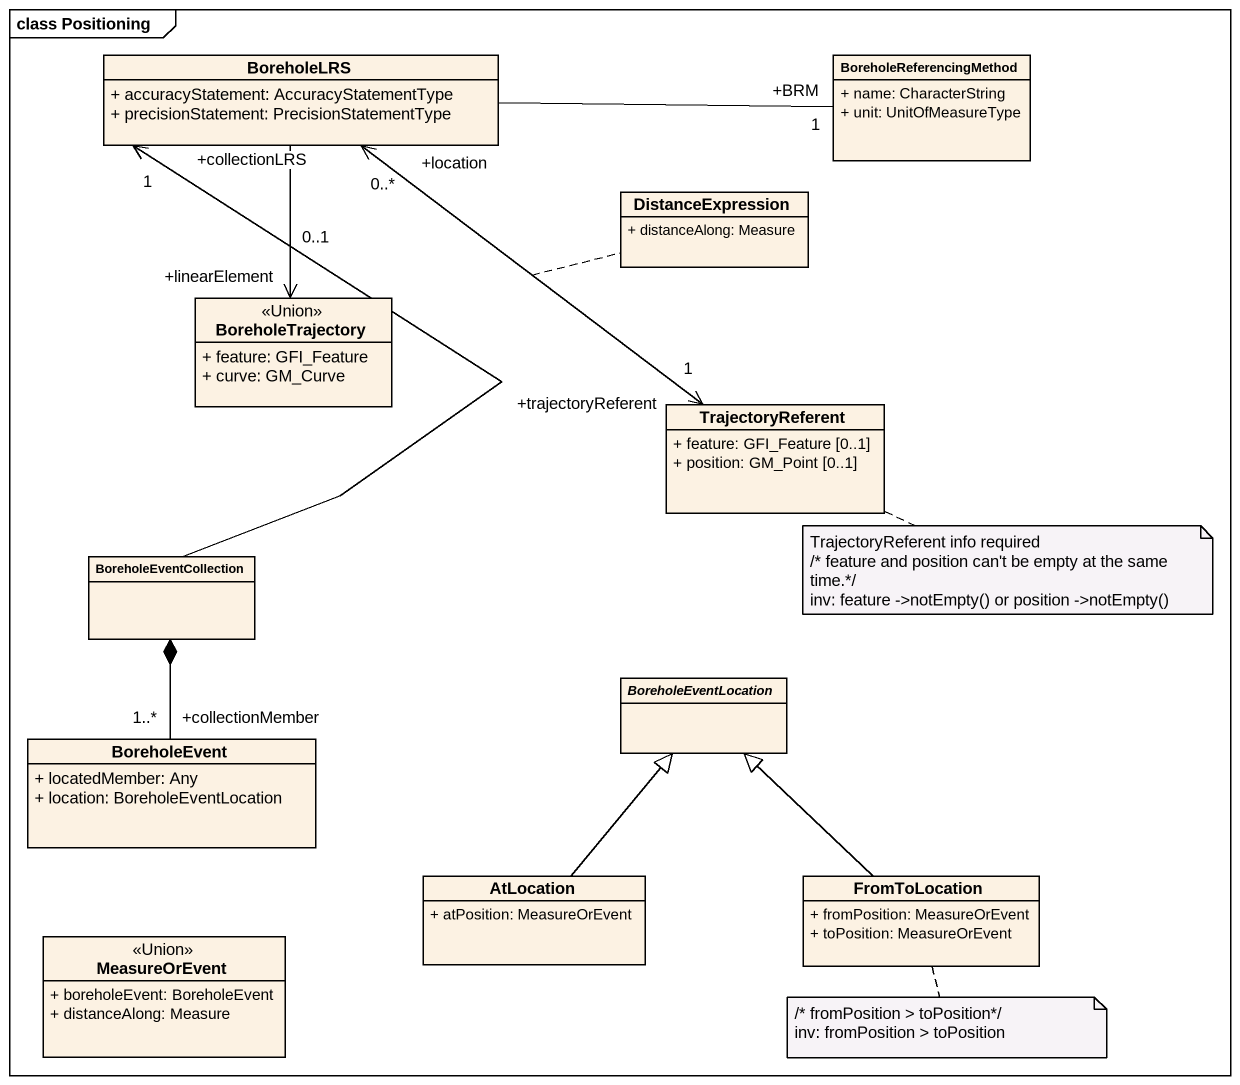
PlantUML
@startuml
mainframe class Positioning
hide circle
hide empty members
skinparam classAttributeIconSize 0
class BoreholeLRS {
  + accuracyStatement: AccuracyStatementType
  + precisionStatement: PrecisionStatementType
}
class BoreholeReferencingMethod {
  + name: CharacterString
  + unit: UnitOfMeasureType
}
class DistanceExpression {
  + distanceAlong: Measure
}
class BoreholeTrajectory <<Union>> {
  + feature: GFI_Feature
  + curve: GM_Curve
}
class TrajectoryReferent {
  + feature: GFI_Feature [0..1]
  + position: GM_Point [0..1]
}
class BoreholeEventCollection
class BoreholeEvent {
  + locatedMember: Any
  + location: BoreholeEventLocation
}
abstract class BoreholeEventLocation
class AtLocation {
  + atPosition: MeasureOrEvent
}
class FromToLocation {
  + fromPosition: MeasureOrEvent
  + toPosition: MeasureOrEvent
}
class MeasureOrEvent <<Union>> {
  + boreholeEvent: BoreholeEvent
  + distanceAlong: Measure
}
BoreholeLRS -right- "+BRM\n1" BoreholeReferencingMethod
BoreholeLRS --> "+linearElement\n0..1" BoreholeTrajectory
TrajectoryReferent "+trajectoryReferent\n1" <-up-> "+location\n0..*" BoreholeLRS
(TrajectoryReferent, BoreholeLRS) .. DistanceExpression
BoreholeEventCollection -up-> "+collectionLRS\n1" BoreholeLRS
BoreholeEvent "+collectionMember\n1..*" -up-* BoreholeEventCollection
AtLocation -up-|> BoreholeEventLocation
FromToLocation -up-|> BoreholeEventLocation
note right of TrajectoryReferent
  TrajectoryReferent info required
  /* feature and position can't be empty at the same time.*/
  inv: feature ->notEmpty() or position ->notEmpty()
end note
note bottom of FromToLocation
  /* fromPosition > toPosition*/
  inv: fromPosition > toPosition
end note
@enduml
